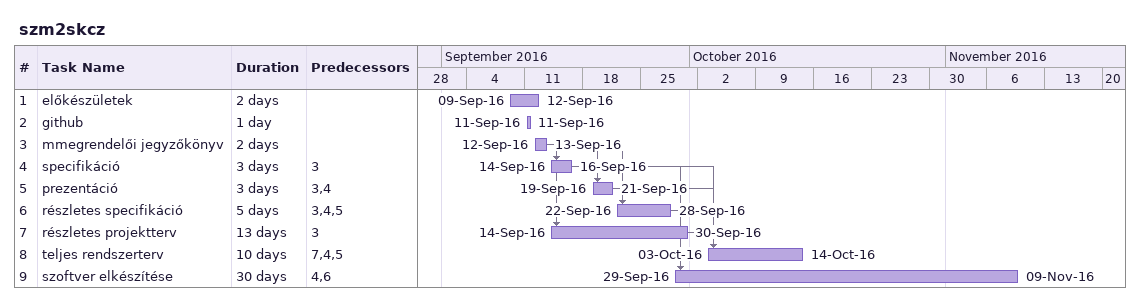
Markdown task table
szm2skcz

| ID | Task | Duration | Start | Finish | Predecessors |
|---|---|---|---|---|---|
| 1 | előkészületek | 2d | 2016-09-09 | 2016-09-12 |  |
| 2 | github | 1d | 2016-09-11 | 2016-09-11 |  |
| 3 | mmegrendelői jegyzőkönyv | 2d | 2016-09-12 | 2016-09-13 |  |
| 4 | specifikáció | 3d | 2016-09-14 | 2016-09-16 | 3 |
| 5 | prezentáció | 3d | 2016-09-19 | 2016-09-21 | 3, 4 |
| 6 | részletes specifikáció | 5d | 2016-09-22 | 2016-09-28 | 3, 4, 5 |
| 7 | részletes projektterv | 13d | 2016-09-14 | 2016-09-30 | 3 |
| 8 | teljes rendszerterv | 10d | 2016-10-03 | 2016-10-14 | 7, 4, 5 |
| 9 | szoftver elkészítése | 30d | 2016-09-29 | 2016-11-09 | 4, 6 |
